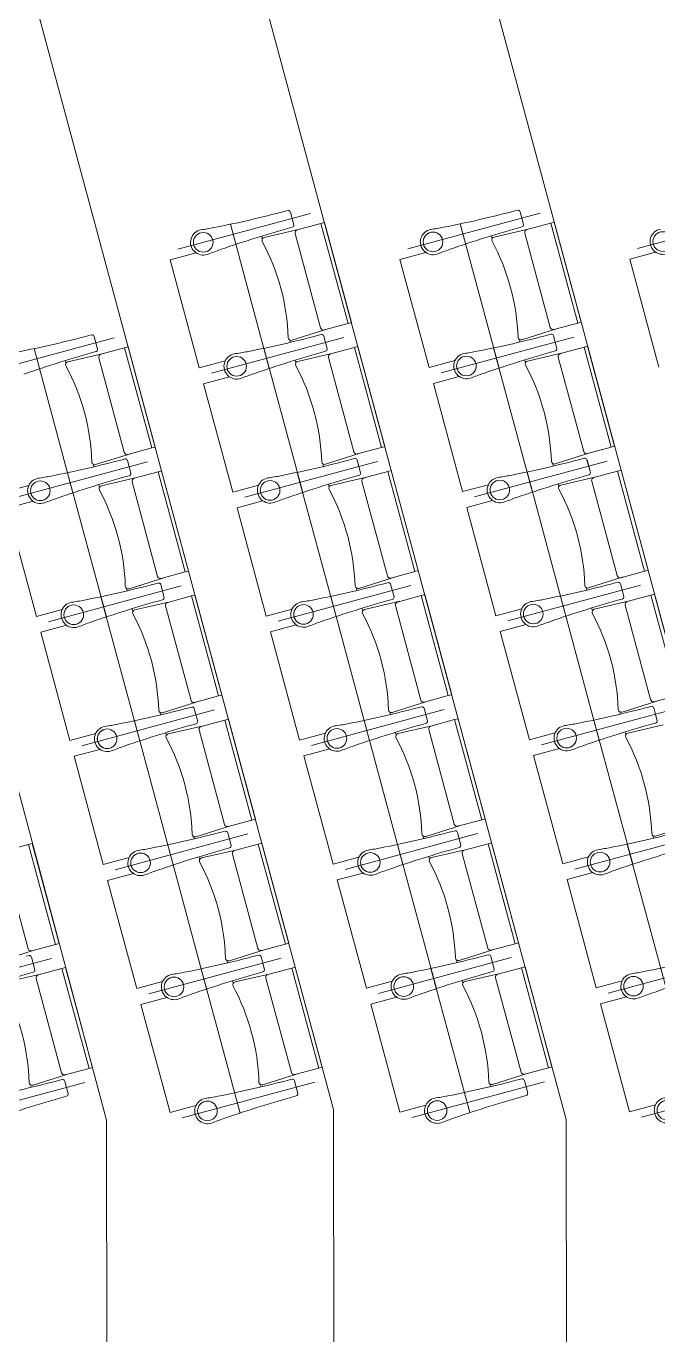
# Model space of a CAD drawing. Header units: millimetres. Extents: x 586 to 1010, y 369 to 668.
# Drawn here: x 686.23 to 688.98, y 479.6 to 485.29 of the extents above; entities that cross this region are included whole.
import ezdxf

# ---------------------------------------------------------------- set-up
doc = ezdxf.new("R2010")
doc.units = ezdxf.units.MM
doc.linetypes.add('CENTER', pattern=[2, 1.25, -0.25, 0.25, -0.25])
doc.linetypes.add('DASHED', pattern=[0.75, 0.5, -0.25])
doc.layers.add('plan line', color=7, linetype='Continuous', lineweight=15)

msp = doc.modelspace()

# ---------------------------------------------------------------- linework, layer by layer
at = {"color": 254, "lineweight": 25}
for points in [[(671.7124, 620.7085), (706.7355, 621.773), (754.2598, 613.8303), (814.6609, 600.1481), (855.7567, 598.0104), (895.0671, 567.0647), (920.0096, 542.0176), (952.0084, 521.2476), (977.2234, 504.6526), (979.6352, 479.2339), (986.3437, 463.8549), (988.7975, 462.3853)], [(654.944, 595.4717), (670.2671, 587.3174), (714.302, 595.1648), (787.0891, 595.1648), (819.3936, 580.9441), (821.0297, 562.8505), (813.4907, 552.7881), (808.7339, 539.6711), (796.4072, 534.7059), (791.0222, 527.249), (791.0222, 507.547), (797.3007, 476.5274), (814.9752, 463.8897), (836.1481, 474.6816), (874.0221, 478.5878), (885.7286, 462.7333), (863.0042, 436.0794), (845.7887, 420.6845), (845.1044, 408.6747)], [(639.2065, 583.4381), (644.7272, 575.638), (657.7961, 553.4401), (668.4043, 543.9291), (682.5178, 548.7307), (692.9838, 555.4778), (711.9339, 556.5828), (734.3456, 532.1334), (750.593, 477.7475), (754.1369, 444.164), (776.4657, 425.4473), (782.6172, 412.2355)]]:
    msp.add_spline(points, degree=3, dxfattribs=at)
at = {"layer": 'plan line'}
for p, q in [((689.5757, 480.5733), (688.0998, 486.0469)), ((687.1671, 485.7954), (688.5844, 480.5391)), ((687.5722, 480.5826), (686.2344, 485.5439)), ((686.5842, 480.5359), (685.3094, 485.2945)), ((687.3738, 484.4926), (687.3614, 484.4895)), ((687.3842, 484.4854), (687.3988, 484.4301)), ((688.3739, 484.4942), (688.3615, 484.4911)), ((688.3843, 484.487), (688.3989, 484.4317)), ((687.2589, 484.381), (687.2611, 484.3729)), ((688.259, 484.3826), (688.2612, 484.3744)), ((686.8609, 484.2782), (686.9735, 484.3086)), ((687.861, 484.2798), (687.9736, 484.3102)), ((688.8611, 484.2814), (688.9737, 484.3118)), ((686.9878, 483.8077), (686.8609, 484.2782)), ((687.9879, 483.8093), (687.861, 484.2798)), ((688.988, 483.8109), (688.8611, 484.2814)), ((686.5192, 483.9515), (686.5067, 483.9484)), ((686.5296, 483.9443), (686.5442, 483.889)), ((687.3815, 483.9262), (687.3834, 483.9191)), ((687.5193, 483.9531), (687.5068, 483.95)), ((687.5193, 483.9531), (687.5068, 483.95)), ((687.5297, 483.9459), (687.5443, 483.8906)), ((687.5297, 483.9459), (687.5443, 483.8906)), ((688.3816, 483.9277), (688.3835, 483.9207)), ((688.5194, 483.9546), (688.5069, 483.9515)), ((688.5194, 483.9546), (688.5069, 483.9515)), ((688.5298, 483.9474), (688.5444, 483.8922)), ((688.5298, 483.9474), (688.5444, 483.8922)), ((688.4045, 483.843), (688.4067, 483.8349)), ((686.4043, 483.8399), (686.4064, 483.8317)), ((687.1003, 483.8381), (686.9878, 483.8077)), ((687.4044, 483.8415), (687.4066, 483.8333)), ((688.1004, 483.8397), (687.9879, 483.8093)), ((687.0064, 483.7387), (687.119, 483.7691)), ((687.1332, 483.2682), (687.0064, 483.7387)), ((688.0065, 483.7403), (688.1191, 483.7706)), ((688.1334, 483.2698), (688.0065, 483.7403)), ((686.6647, 483.412), (686.6522, 483.4089)), ((686.6647, 483.412), (686.6522, 483.4089)), ((686.675, 483.4048), (686.6897, 483.3495)), ((686.675, 483.4048), (686.6897, 483.3495)), ((687.6648, 483.4135), (687.6523, 483.4104)), ((687.6648, 483.4135), (687.6523, 483.4104)), ((687.6751, 483.4063), (687.6898, 483.3511)), ((687.6751, 483.4063), (687.6898, 483.3511)), ((688.5271, 483.3882), (688.529, 483.3811)), ((688.6649, 483.4151), (688.6524, 483.412)), ((688.6649, 483.4151), (688.6524, 483.412)), ((688.6752, 483.4079), (688.6899, 483.3527)), ((688.6753, 483.4079), (688.6899, 483.3527)), ((686.5269, 483.385), (686.5288, 483.378)), ((687.527, 483.3866), (687.5289, 483.3796)), ((686.2457, 483.297), (686.1331, 483.2666)), ((686.5497, 483.3004), (686.5519, 483.2922)), ((687.2458, 483.2986), (687.1332, 483.2682)), ((687.5498, 483.3019), (687.552, 483.2938)), ((688.2459, 483.3001), (688.1334, 483.2698)), ((688.55, 483.3035), (688.5521, 483.2954)), ((686.1517, 483.1976), (686.2643, 483.228)), ((687.1519, 483.1992), (687.2644, 483.2295)), ((688.152, 483.2008), (688.2645, 483.2311)), ((686.2786, 482.7271), (686.1517, 483.1976)), ((687.2787, 482.7287), (687.1519, 483.1992)), ((688.2788, 482.7303), (688.152, 483.2008)), ((688.8104, 482.8756), (688.7979, 482.8725)), ((688.8104, 482.8756), (688.7979, 482.8725)), ((686.6724, 482.8455), (686.6743, 482.8385)), ((686.8101, 482.8724), (686.7977, 482.8693)), ((686.8101, 482.8724), (686.7977, 482.8693)), ((686.8205, 482.8652), (686.8351, 482.81)), ((686.8205, 482.8652), (686.8351, 482.81)), ((687.6725, 482.8471), (687.6744, 482.84)), ((687.8103, 482.874), (687.7978, 482.8709)), ((687.8103, 482.874), (687.7978, 482.8709)), ((687.8206, 482.8668), (687.8353, 482.8116)), ((687.8206, 482.8668), (687.8353, 482.8116)), ((688.6726, 482.8487), (688.6745, 482.8416)), ((688.8207, 482.8684), (688.8354, 482.8131)), ((688.8207, 482.8684), (688.8354, 482.8131)), ((686.6952, 482.7608), (686.6974, 482.7527)), ((687.6953, 482.7624), (687.6975, 482.7543)), ((688.3914, 482.7606), (688.2788, 482.7303)), ((688.6954, 482.764), (688.6976, 482.7558)), ((686.3912, 482.7575), (686.2786, 482.7271)), ((687.3913, 482.759), (687.2787, 482.7287)), ((686.2972, 482.6581), (686.4098, 482.6884)), ((686.4241, 482.1876), (686.2972, 482.6581)), ((687.2973, 482.6596), (687.4099, 482.69)), ((687.4242, 482.1891), (687.2973, 482.6596)), ((688.2974, 482.6612), (688.41, 482.6916)), ((688.4243, 482.1907), (688.2974, 482.6612)), ((686.8179, 482.306), (686.8198, 482.2989)), ((686.9556, 482.3329), (686.9432, 482.3298)), ((686.9556, 482.3329), (686.9432, 482.3298)), ((686.966, 482.3257), (686.9806, 482.2704)), ((686.966, 482.3257), (686.9806, 482.2704)), ((687.818, 482.3076), (687.8199, 482.3005)), ((687.9557, 482.3345), (687.9433, 482.3314)), ((687.9557, 482.3345), (687.9433, 482.3314)), ((687.9661, 482.3273), (687.9807, 482.272)), ((687.9661, 482.3273), (687.9807, 482.272)), ((688.8181, 482.3091), (688.82, 482.3021)), ((688.9558, 482.3361), (688.9434, 482.333)), ((688.9558, 482.3361), (688.9434, 482.333)), ((688.9662, 482.3288), (688.9808, 482.2736)), ((688.9662, 482.3288), (688.9808, 482.2736)), ((686.5367, 482.2179), (686.4241, 482.1876)), ((686.8407, 482.2213), (686.8429, 482.2132)), ((687.5368, 482.2195), (687.4242, 482.1891)), ((687.8408, 482.2229), (687.843, 482.2147)), ((688.5369, 482.2211), (688.4243, 482.1907)), ((688.8409, 482.2244), (688.8431, 482.2163)), ((686.4427, 482.1185), (686.5553, 482.1489)), ((687.4428, 482.1201), (687.5554, 482.1505)), ((688.4429, 482.1217), (688.5555, 482.1521)), ((686.5696, 481.648), (686.4427, 482.1185)), ((687.5697, 481.6496), (687.4428, 482.1201)), ((688.5698, 481.6512), (688.4429, 482.1217)), ((687.1011, 481.7934), (687.0886, 481.7903)), ((687.1011, 481.7934), (687.0886, 481.7903)), ((688.1012, 481.7949), (688.0887, 481.7918)), ((688.1012, 481.7949), (688.0887, 481.7918)), ((686.9633, 481.7665), (686.9652, 481.7594)), ((687.1115, 481.7862), (687.1261, 481.7309)), ((687.1115, 481.7862), (687.1261, 481.7309)), ((687.9634, 481.768), (687.9653, 481.761)), ((688.1116, 481.7877), (688.1262, 481.7325)), ((688.1116, 481.7877), (688.1262, 481.7325)), ((688.9636, 481.7696), (688.9655, 481.7626)), ((686.9862, 481.6818), (686.9884, 481.6736)), ((687.6823, 481.68), (687.5697, 481.6496)), ((687.9863, 481.6833), (687.9885, 481.6752)), ((688.6824, 481.6815), (688.5698, 481.6512)), ((686.6821, 481.6784), (686.5696, 481.648)), ((686.5882, 481.579), (686.7008, 481.6094)), ((686.7151, 481.1085), (686.5882, 481.579)), ((687.5883, 481.5806), (687.7009, 481.6109)), ((687.7152, 481.1101), (687.5883, 481.5806)), ((688.5884, 481.5822), (688.701, 481.6125)), ((688.7153, 481.1117), (688.5884, 481.5822)), ((686.2465, 481.2523), (686.234, 481.2492)), ((686.2465, 481.2523), (686.234, 481.2492)), ((686.2568, 481.2451), (686.2715, 481.1898)), ((686.2568, 481.2451), (686.2715, 481.1898)), ((687.1088, 481.2269), (687.1107, 481.2199)), ((687.2466, 481.2538), (687.2341, 481.2507)), ((687.2466, 481.2538), (687.2341, 481.2507)), ((687.2569, 481.2466), (687.2716, 481.1914)), ((687.2569, 481.2466), (687.2716, 481.1914)), ((688.1089, 481.2285), (688.1108, 481.2215)), ((688.2467, 481.2554), (688.2342, 481.2523)), ((688.2467, 481.2554), (688.2342, 481.2523)), ((688.2571, 481.2482), (688.2717, 481.193)), ((688.2571, 481.2482), (688.2717, 481.193)), ((686.8276, 481.1389), (686.7151, 481.1085)), ((687.1317, 481.1422), (687.1338, 481.1341)), ((687.8277, 481.1404), (687.7152, 481.1101)), ((688.1318, 481.1438), (688.134, 481.1357)), ((688.8278, 481.142), (688.7153, 481.1117)), ((686.7337, 481.0395), (686.8462, 481.0698)), ((687.7338, 481.0411), (687.8463, 481.0714)), ((688.7339, 481.0426), (688.8465, 481.073)), ((686.8605, 480.569), (686.7337, 481.0395)), ((687.8606, 480.5706), (687.7338, 481.0411)), ((688.8607, 480.5721), (688.7339, 481.0426)), ((686.3919, 480.7127), (686.3795, 480.7096)), ((687.3921, 480.7143), (687.3796, 480.7112)), ((688.3922, 480.7159), (688.3797, 480.7128)), ((686.2542, 480.6858), (686.2561, 480.6788)), ((686.4023, 480.7055), (686.4169, 480.6503)), ((687.2543, 480.6874), (687.2562, 480.6803)), ((687.4024, 480.7071), (687.4171, 480.6519)), ((688.2544, 480.689), (688.2563, 480.6819)), ((688.4025, 480.7087), (688.4172, 480.6534)), ((686.9731, 480.5993), (686.8605, 480.569)), ((687.9732, 480.6009), (687.8606, 480.5706)), ((688.9733, 480.6025), (688.8607, 480.5721)), ((687.5896, 469.5266), (687.5722, 480.5826)), ((686.6015, 469.5702), (686.5842, 480.5359)), ((688.5844, 480.5391), (688.6017, 469.5734))]:
    msp.add_line(p, q, dxfattribs=at)
at = {"layer": 'plan line', "linetype": 'CENTER', "ltscale": 3}
for p, q in [((687.4719, 484.48), (686.8946, 484.3244)), ((688.472, 484.4816), (687.8947, 484.3259)), ((689.4721, 484.4832), (688.8948, 484.3275)), ((686.6173, 483.9389), (686.04, 483.7832)), ((687.6174, 483.9405), (687.0401, 483.7848)), ((687.6174, 483.9405), (687.0401, 483.7848)), ((688.6175, 483.9421), (688.0402, 483.7864)), ((688.6175, 483.9421), (688.0402, 483.7864)), ((686.7628, 483.3994), (686.1855, 483.2437)), ((686.7628, 483.3994), (686.1855, 483.2437)), ((687.7629, 483.401), (687.1856, 483.2453)), ((687.7629, 483.401), (687.1856, 483.2453)), ((688.763, 483.4025), (688.1857, 483.2469)), ((688.763, 483.4025), (688.1857, 483.2469)), ((686.9083, 482.8599), (686.3309, 482.7042)), ((686.9083, 482.8599), (686.3309, 482.7042)), ((687.9084, 482.8614), (687.3311, 482.7058)), ((687.9084, 482.8614), (687.3311, 482.7058)), ((688.9085, 482.863), (688.3312, 482.7073)), ((688.9085, 482.863), (688.3312, 482.7073)), ((687.0537, 482.3203), (686.4764, 482.1647)), ((687.0537, 482.3203), (686.4764, 482.1647)), ((688.0539, 482.3219), (687.4765, 482.1662)), ((688.0539, 482.3219), (687.4765, 482.1662)), ((689.054, 482.3235), (688.4766, 482.1678)), ((689.054, 482.3235), (688.4766, 482.1678)), ((687.1992, 481.7808), (686.6219, 481.6251)), ((687.1992, 481.7808), (686.6219, 481.6251)), ((688.1993, 481.7824), (687.622, 481.6267)), ((688.1993, 481.7824), (687.622, 481.6267)), ((689.1994, 481.7839), (688.6221, 481.6283)), ((689.1994, 481.7839), (688.6221, 481.6283)), ((686.3446, 481.2397), (685.7673, 481.084)), ((686.3446, 481.2397), (685.7673, 481.084)), ((687.3447, 481.2413), (686.7674, 481.0856)), ((687.3447, 481.2413), (686.7674, 481.0856)), ((688.3448, 481.2428), (687.7675, 481.0872)), ((688.3448, 481.2428), (687.7675, 481.0872)), ((689.3449, 481.2444), (688.7676, 481.0888)), ((689.3449, 481.2444), (688.7676, 481.0888)), ((686.4901, 480.7002), (685.9127, 480.5445)), ((687.4902, 480.7017), (686.9129, 480.5461)), ((688.4903, 480.7033), (687.913, 480.5476)), ((689.4904, 480.7049), (688.9131, 480.5492))]:
    msp.add_line(p, q, dxfattribs=at)
at = {"layer": 'plan line', "linetype": 'DASHED', "ltscale": 3}
for p, q in [((687.2923, 483.8058), (687.1232, 484.4329)), ((688.2924, 483.8073), (688.1233, 484.4345)), ((686.4377, 483.2647), (686.2686, 483.8918)), ((687.4378, 483.2662), (687.2687, 483.8934)), ((688.4379, 483.2678), (688.2688, 483.8949)), ((686.5832, 482.7251), (686.4141, 483.3523)), ((687.5833, 482.7267), (687.4142, 483.3538)), ((688.5834, 482.7283), (688.4143, 483.3554)), ((686.7286, 482.1856), (686.5595, 482.8127)), ((687.7287, 482.1872), (687.5596, 482.8143)), ((688.7289, 482.1887), (688.5597, 482.8159)), ((686.8741, 481.6461), (686.705, 482.2732)), ((687.8742, 481.6476), (687.7051, 482.2748)), ((688.8743, 481.6492), (688.7052, 482.2764)), ((689.0198, 481.1097), (688.8507, 481.7368)), ((687.0196, 481.1065), (686.8505, 481.7337)), ((688.0197, 481.1081), (687.8506, 481.7353)), ((687.1651, 480.567), (686.996, 481.1941)), ((688.1652, 480.5686), (687.9961, 481.1957))]:
    msp.add_line(p, q, dxfattribs=at)
at = {"layer": 'plan line'}
for points in [[(687.4248, 484.4114), (687.2705, 484.3758, 0.474715), (687.2618, 484.3582, -0.115865), (687.3748, 483.9391, 0.474715), (687.3911, 483.9283), (687.5421, 483.9761)], [(687.517, 484.4362), (687.4137, 484.4084, 0.414214), (687.4048, 484.3928), (687.5155, 483.9821, 0.414214), (687.5311, 483.9731), (687.6351, 484.0012), (687.517, 484.4362)], [(688.4249, 484.413), (688.2706, 484.3774, 0.474715), (688.2619, 484.3598, -0.115865), (688.3749, 483.9407, 0.474715), (688.3912, 483.9299), (688.5422, 483.9777)], [(688.5171, 484.4378), (688.4138, 484.41, 0.414214), (688.4049, 484.3944), (688.5156, 483.9837, 0.414214), (688.5312, 483.9747), (688.6352, 484.0027), (688.5171, 484.4378)], [(686.5701, 483.8703), (686.4158, 483.8347, 0.474715), (686.4071, 483.8171, -0.115865), (686.5201, 483.398, 0.474715), (686.5365, 483.3872), (686.6875, 483.435)], [(686.6624, 483.8951), (686.5591, 483.8673, 0.414214), (686.5501, 483.8517), (686.6609, 483.441, 0.414214), (686.6764, 483.432), (686.7805, 483.4601), (686.6624, 483.8951)], [(687.5702, 483.8719), (687.4159, 483.8363, 0.474715), (687.4073, 483.8187, -0.115865), (687.5203, 483.3996, 0.474715), (687.5366, 483.3888), (687.6876, 483.4366)], [(687.6625, 483.8967), (687.5592, 483.8689, 0.414214), (687.5502, 483.8533), (687.661, 483.4426, 0.414214), (687.6766, 483.4336), (687.7806, 483.4616), (687.6625, 483.8967)], [(688.5703, 483.8734), (688.416, 483.8379, 0.474715), (688.4074, 483.8203, -0.115865), (688.5204, 483.4012, 0.474715), (688.5367, 483.3903), (688.6877, 483.4382)], [(688.6626, 483.8983), (688.5593, 483.8705, 0.414214), (688.5503, 483.8549), (688.6611, 483.4441, 0.414214), (688.6767, 483.4352), (688.7807, 483.4632), (688.6626, 483.8983)], [(686.7156, 483.3307), (686.5613, 483.2952, 0.474715), (686.5526, 483.2776, -0.115865), (686.6656, 482.8585, 0.474715), (686.682, 482.8477), (686.833, 482.8955)], [(686.8079, 483.3556), (686.7046, 483.3278, 0.414214), (686.6956, 483.3122), (686.8064, 482.9014, 0.414214), (686.8219, 482.8925), (686.926, 482.9205), (686.8079, 483.3556)], [(687.7157, 483.3323), (687.5614, 483.2968, 0.474715), (687.5527, 483.2792, -0.115865), (687.6657, 482.8601, 0.474715), (687.6821, 482.8492), (687.8331, 482.897)], [(687.808, 483.3572), (687.7047, 483.3293, 0.414214), (687.6957, 483.3138), (687.8065, 482.903, 0.414214), (687.822, 482.8941), (687.9261, 482.9221), (687.808, 483.3572)], [(688.7158, 483.3339), (688.5615, 483.2983, 0.474715), (688.5528, 483.2807, -0.115865), (688.6658, 482.8617, 0.474715), (688.6822, 482.8508), (688.8332, 482.8986)], [(688.8081, 483.3588), (688.7048, 483.3309, 0.414214), (688.6958, 483.3154), (688.8066, 482.9046, 0.414214), (688.8221, 482.8956), (688.9262, 482.9237), (688.8081, 483.3588)], [(687.9535, 482.8176), (687.8501, 482.7898, 0.414214), (687.8412, 482.7742), (687.9519, 482.3635, 0.414214), (687.9675, 482.3545), (688.0716, 482.3826), (687.9535, 482.8176)], [(688.9536, 482.8192), (688.8503, 482.7914, 0.414214), (688.8413, 482.7758), (688.9521, 482.3651, 0.414214), (688.9676, 482.3561), (689.0717, 482.3841), (688.9536, 482.8192)], [(686.8611, 482.7912), (686.7068, 482.7557, 0.474715), (686.6981, 482.7381, -0.115865), (686.8111, 482.319, 0.474715), (686.8275, 482.3081), (686.9785, 482.3559)], [(686.9534, 482.8161), (686.85, 482.7882, 0.414214), (686.8411, 482.7727), (686.9518, 482.3619, 0.414214), (686.9674, 482.353), (687.0715, 482.381), (686.9534, 482.8161)], [(687.8612, 482.7928), (687.7069, 482.7572, 0.474715), (687.6982, 482.7396, -0.115865), (687.8112, 482.3206, 0.474715), (687.8276, 482.3097), (687.9786, 482.3575)], [(688.8613, 482.7944), (688.707, 482.7588, 0.474715), (688.6983, 482.7412, -0.115865), (688.8113, 482.3221, 0.474715), (688.8277, 482.3113), (688.9787, 482.3591)], [(687.0066, 482.2517), (686.8523, 482.2161, 0.474715), (686.8436, 482.1985, -0.115865), (686.9566, 481.7794, 0.474715), (686.9729, 481.7686), (687.1239, 481.8164)], [(687.0988, 482.2765), (686.9955, 482.2487, 0.414214), (686.9866, 482.2331), (687.0973, 481.8224, 0.414214), (687.1129, 481.8134), (687.2169, 481.8415), (687.0988, 482.2765)], [(688.0067, 482.2533), (687.8524, 482.2177, 0.474715), (687.8437, 482.2001, -0.115865), (687.9567, 481.781, 0.474715), (687.973, 481.7702), (688.124, 481.818)], [(688.099, 482.2781), (687.9956, 482.2503, 0.414214), (687.9867, 482.2347), (688.0974, 481.824, 0.414214), (688.113, 481.815), (688.2171, 481.843), (688.099, 482.2781)], [(689.0068, 482.2548), (688.8525, 482.2193, 0.474715), (688.8438, 482.2017, -0.115865), (688.9568, 481.7826, 0.474715), (688.9732, 481.7717), (689.1241, 481.8196)], [(687.2443, 481.737), (687.141, 481.7092, 0.414214), (687.132, 481.6936), (687.2428, 481.2829, 0.414214), (687.2584, 481.2739), (687.3624, 481.3019), (687.2443, 481.737)], [(688.2444, 481.7386), (688.1411, 481.7108, 0.414214), (688.1321, 481.6952), (688.2429, 481.2844, 0.414214), (688.2585, 481.2755), (688.3625, 481.3035), (688.2444, 481.7386)], [(686.1519, 481.7106), (685.9976, 481.675, 0.474715), (685.9889, 481.6574, -0.115865), (686.1019, 481.2383, 0.474715), (686.1183, 481.2275), (686.2693, 481.2753)], [(686.2442, 481.7354), (686.1409, 481.7076, 0.414214), (686.1319, 481.692), (686.2427, 481.2813, 0.414214), (686.2582, 481.2723), (686.3623, 481.3004), (686.2442, 481.7354)], [(687.152, 481.7122), (686.9977, 481.6766, 0.474715), (686.9891, 481.659, -0.115865), (687.1021, 481.2399, 0.474715), (687.1184, 481.2291), (687.2694, 481.2769)], [(688.1522, 481.7137), (687.9978, 481.6782, 0.474715), (687.9892, 481.6606, -0.115865), (688.1022, 481.2415, 0.474715), (688.1185, 481.2306), (688.2695, 481.2785)], [(686.2974, 481.171), (686.1431, 481.1355, 0.474715), (686.1344, 481.1179, -0.115865), (686.2474, 480.6988, 0.474715), (686.2638, 480.688), (686.4148, 480.7358)], [(686.3897, 481.1959), (686.2863, 481.1681, 0.414214), (686.2774, 481.1525), (686.3881, 480.7417, 0.414214), (686.4037, 480.7328), (686.5078, 480.7608), (686.3897, 481.1959)], [(687.2975, 481.1726), (687.1432, 481.1371, 0.474715), (687.1345, 481.1195, -0.115865), (687.2475, 480.7004, 0.474715), (687.2639, 480.6895), (687.4149, 480.7373)], [(687.3898, 481.1975), (687.2865, 481.1696, 0.414214), (687.2775, 481.1541), (687.3883, 480.7433, 0.414214), (687.4038, 480.7344), (687.5079, 480.7624), (687.3898, 481.1975)], [(688.2976, 481.1742), (688.1433, 481.1386, 0.474715), (688.1347, 481.121, -0.115865), (688.2477, 480.702, 0.474715), (688.264, 480.6911), (688.415, 480.7389)], [(688.3899, 481.1991), (688.2866, 481.1712, 0.414214), (688.2776, 481.1557), (688.3884, 480.7449, 0.414214), (688.404, 480.7359), (688.508, 480.764), (688.3899, 481.1991)]]:
    msp.add_lwpolyline(points, format="xyb", dxfattribs=at)
for points in [[(687.5325, 484.4404), (687.6499, 484.0051), (687.6351, 484.0012), (687.517, 484.4362), (687.5325, 484.4404)], [(688.5326, 484.442), (688.65, 484.0067), (688.6352, 484.0027), (688.5171, 484.4378), (688.5326, 484.442)], [(686.6779, 483.8993), (686.7952, 483.464), (686.7805, 483.4601), (686.6624, 483.8951), (686.6779, 483.8993)], [(687.678, 483.9009), (687.7953, 483.4656), (687.7806, 483.4616), (687.6625, 483.8967), (687.678, 483.9009)], [(688.6781, 483.9025), (688.7954, 483.4672), (688.7807, 483.4632), (688.6626, 483.8983), (688.6781, 483.9025)], [(686.8233, 483.3598), (686.9407, 482.9245), (686.926, 482.9205), (686.8079, 483.3556), (686.8233, 483.3598)], [(687.8234, 483.3613), (687.9408, 482.9261), (687.9261, 482.9221), (687.808, 483.3572), (687.8234, 483.3613)], [(688.8236, 483.3629), (688.9409, 482.9276), (688.9262, 482.9237), (688.8081, 483.3588), (688.8236, 483.3629)], [(686.9688, 482.8202), (687.0862, 482.385), (687.0715, 482.381), (686.9534, 482.8161), (686.9688, 482.8202)], [(687.9689, 482.8218), (688.0863, 482.3865), (688.0716, 482.3826), (687.9535, 482.8176), (687.9689, 482.8218)], [(688.969, 482.8234), (689.0864, 482.3881), (689.0717, 482.3841), (688.9536, 482.8192), (688.969, 482.8234)], [(687.1143, 482.2807), (687.2317, 481.8454), (687.2169, 481.8415), (687.0988, 482.2765), (687.1143, 482.2807)], [(688.1144, 482.2823), (688.2318, 481.847), (688.2171, 481.843), (688.099, 482.2781), (688.1144, 482.2823)], [(686.2597, 481.7396), (686.377, 481.3043), (686.3623, 481.3004), (686.2442, 481.7354), (686.2597, 481.7396)], [(687.2598, 481.7412), (687.3771, 481.3059), (687.3624, 481.3019), (687.2443, 481.737), (687.2598, 481.7412)], [(688.2599, 481.7428), (688.3773, 481.3075), (688.3625, 481.3035), (688.2444, 481.7386), (688.2599, 481.7428)], [(686.4051, 481.2001), (686.5225, 480.7648), (686.5078, 480.7608), (686.3897, 481.1959), (686.4051, 481.2001)], [(687.4053, 481.2016), (687.5226, 480.7664), (687.5079, 480.7624), (687.3898, 481.1975), (687.4053, 481.2016)], [(688.4054, 481.2032), (688.5227, 480.7679), (688.508, 480.764), (688.3899, 481.1991), (688.4054, 481.2032)]]:
    msp.add_lwpolyline(points, dxfattribs=at)
for centre in [(687.0047, 484.3544), (688.0049, 484.356), (689.005, 484.3576), (687.1502, 483.8149), (687.1502, 483.8149), (688.1503, 483.8165), (688.1503, 483.8165), (686.2956, 483.2738), (686.2956, 483.2738), (687.2957, 483.2753), (687.2957, 483.2753), (688.2958, 483.2769), (688.2958, 483.2769), (686.4411, 482.7342), (686.4411, 482.7342), (687.4412, 482.7358), (687.4412, 482.7358), (688.4413, 482.7374), (688.4413, 482.7374), (686.5866, 482.1947), (686.5865, 482.1947), (687.5867, 482.1963), (687.5867, 482.1963), (688.5868, 482.1979), (688.5868, 482.1979), (686.732, 481.6552), (686.732, 481.6552), (687.7321, 481.6568), (687.7321, 481.6568), (688.7323, 481.6583), (688.7322, 481.6583), (686.8775, 481.1156), (686.8775, 481.1156), (687.8776, 481.1172), (687.8776, 481.1172), (688.8777, 481.1188), (688.8777, 481.1188), (687.023, 480.5761), (688.0231, 480.5777), (689.0232, 480.5793)]:
    msp.add_circle(centre, 0.0427, dxfattribs=at)
for centre, radius, start, end in [((686.0874, 489.321), 4.9966, 281.1162, 284.7717), ((687.3749, 484.4833), 0.00935, 23.5288, 96.652), ((687.0875, 489.3225), 4.9966, 281.1162, 284.7717), ((688.375, 484.4849), 0.00935, 23.5288, 96.652), ((686.8555, 485.3935), 0.9947, 278.0552, 281.318), ((688.8202, 479.2862), 5.3287, 105.5499, 109.0735), ((687.3892, 484.4292), 0.00967, 284.4661, 5.9165), ((687.8556, 485.3951), 0.9947, 278.0552, 281.318), ((689.8203, 479.2877), 5.3287, 105.5499, 109.0735), ((688.3893, 484.4307), 0.00967, 284.4661, 5.9165), ((689.0052, 484.3573), 0.0554, 100.5424, 288.5847), ((687.005, 484.3541), 0.0554, 100.5424, 288.5847), ((688.0051, 484.3557), 0.0554, 100.5424, 288.5847), ((688.4163, 480.5999), 3.9554, 109.7628, 110.6309), ((689.4164, 480.6015), 3.9554, 109.7628, 110.6309), ((685.2327, 488.7799), 4.9966, 281.1162, 284.7717), ((686.5203, 483.9422), 0.00935, 23.5288, 96.652), ((686.2329, 488.7814), 4.9966, 281.1162, 284.7717), ((686.2328, 488.7814), 4.9966, 281.1162, 284.7717), ((687.5204, 483.9438), 0.00935, 23.5288, 96.652), ((687.5204, 483.9438), 0.00935, 23.5288, 96.652), ((687.233, 488.783), 4.9966, 281.1162, 284.7717), ((687.233, 488.783), 4.9966, 281.1162, 284.7717), ((688.5205, 483.9454), 0.00935, 23.5288, 96.652), ((688.5205, 483.9454), 0.00935, 23.5288, 96.652), ((687.9656, 478.7451), 5.3287, 105.5499, 109.0735), ((686.5346, 483.888), 0.00967, 284.4661, 5.9165), ((687.1505, 483.8146), 0.0554, 100.5424, 288.5847), ((687.1505, 483.8146), 0.0554, 100.5424, 288.5847), ((687.001, 484.854), 0.9947, 278.0552, 281.318), ((687.001, 484.854), 0.9947, 278.0552, 281.318), ((688.9657, 478.7466), 5.3287, 105.5499, 109.0735), ((688.9657, 478.7466), 5.3287, 105.5499, 109.0735), ((687.5347, 483.8896), 0.00967, 284.4661, 5.9165), ((687.5347, 483.8896), 0.00967, 284.4661, 5.9165), ((688.1506, 483.8162), 0.0554, 100.5424, 288.5847), ((688.1506, 483.8162), 0.0554, 100.5424, 288.5847), ((688.0011, 484.8555), 0.9947, 278.0552, 281.318), ((688.0011, 484.8555), 0.9947, 278.0552, 281.318), ((689.9658, 478.7482), 5.3287, 105.5499, 109.0735), ((689.9658, 478.7482), 5.3287, 105.5499, 109.0735), ((688.5348, 483.8912), 0.00967, 284.4661, 5.9165), ((688.5348, 483.8912), 0.00967, 284.4661, 5.9165), ((688.5618, 480.0604), 3.9554, 109.7628, 110.6309), ((688.5618, 480.0604), 3.9554, 109.7628, 110.6309), ((689.5619, 480.062), 3.9554, 109.7628, 110.6309), ((689.5619, 480.062), 3.9554, 109.7628, 110.6309), ((685.3782, 488.2403), 4.9966, 281.1162, 284.7717), ((685.3782, 488.2403), 4.9966, 281.1162, 284.7717), ((686.6658, 483.4027), 0.00935, 23.5288, 96.652), ((686.6658, 483.4027), 0.00935, 23.5288, 96.652), ((686.3783, 488.2419), 4.9966, 281.1162, 284.7717), ((686.3783, 488.2419), 4.9966, 281.1162, 284.7717), ((687.6659, 483.4043), 0.00935, 23.5288, 96.652), ((687.6659, 483.4043), 0.00935, 23.5288, 96.652), ((687.3784, 488.2435), 4.9966, 281.1162, 284.7717), ((687.3784, 488.2435), 4.9966, 281.1162, 284.7717), ((688.666, 483.4058), 0.00935, 23.5288, 96.652), ((688.666, 483.4058), 0.00935, 23.5288, 96.652), ((686.1463, 484.3129), 0.9947, 278.0552, 281.318), ((686.1463, 484.3129), 0.9947, 278.0552, 281.318), ((688.1111, 478.2055), 5.3287, 105.5499, 109.0735), ((688.1111, 478.2055), 5.3287, 105.5499, 109.0735), ((686.68, 483.3485), 0.00967, 284.4661, 5.9165), ((686.68, 483.3485), 0.00967, 284.4661, 5.9165), ((687.1464, 484.3144), 0.9947, 278.0552, 281.318), ((687.1464, 484.3144), 0.9947, 278.0552, 281.318), ((689.1112, 478.2071), 5.3287, 105.5499, 109.0735), ((689.1112, 478.2071), 5.3287, 105.5499, 109.0735), ((687.6802, 483.3501), 0.00967, 284.4661, 5.9165), ((687.6802, 483.3501), 0.00967, 284.4661, 5.9165), ((688.2961, 483.2766), 0.0554, 100.5424, 288.5847), ((688.2961, 483.2766), 0.0554, 100.5424, 288.5847), ((688.1466, 484.316), 0.9947, 278.0552, 281.318), ((688.1466, 484.316), 0.9947, 278.0552, 281.318), ((690.1113, 478.2087), 5.3287, 105.5499, 109.0735), ((690.1113, 478.2087), 5.3287, 105.5499, 109.0735), ((688.6803, 483.3517), 0.00967, 284.4661, 5.9165), ((688.6803, 483.3517), 0.00967, 284.4661, 5.9165), ((686.2959, 483.2735), 0.0554, 100.5424, 288.5847), ((686.2959, 483.2735), 0.0554, 100.5424, 288.5847), ((687.296, 483.2751), 0.0554, 100.5424, 288.5847), ((687.296, 483.2751), 0.0554, 100.5424, 288.5847), ((687.7072, 479.5193), 3.9554, 109.7628, 110.6309), ((687.7072, 479.5193), 3.9554, 109.7628, 110.6309), ((688.7073, 479.5209), 3.9554, 109.7628, 110.6309), ((688.7073, 479.5209), 3.9554, 109.7628, 110.6309), ((689.7074, 479.5224), 3.9554, 109.7628, 110.6309), ((689.7074, 479.5224), 3.9554, 109.7628, 110.6309), ((688.8115, 482.8663), 0.00935, 23.5288, 96.652), ((688.8114, 482.8663), 0.00935, 23.5288, 96.652), ((685.5237, 487.7008), 4.9966, 281.1162, 284.7717), ((685.5237, 487.7008), 4.9966, 281.1162, 284.7717), ((686.8112, 482.8631), 0.00935, 23.5288, 96.652), ((686.8112, 482.8631), 0.00935, 23.5288, 96.652), ((686.5238, 487.7024), 4.9966, 281.1162, 284.7717), ((686.5238, 487.7024), 4.9966, 281.1162, 284.7717), ((687.8113, 482.8647), 0.00935, 23.5288, 96.652), ((687.8113, 482.8647), 0.00935, 23.5288, 96.652), ((687.5239, 487.704), 4.9966, 281.1162, 284.7717), ((687.5239, 487.704), 4.9966, 281.1162, 284.7717), ((686.4413, 482.734), 0.0554, 100.5424, 288.5847), ((686.4413, 482.734), 0.0554, 100.5424, 288.5847), ((686.2918, 483.7733), 0.9947, 278.0552, 281.318), ((686.2918, 483.7733), 0.9947, 278.0552, 281.318), ((688.2565, 477.666), 5.3287, 105.5499, 109.0735), ((688.2565, 477.666), 5.3287, 105.5499, 109.0735), ((686.8255, 482.809), 0.00967, 284.4661, 5.9165), ((686.8255, 482.809), 0.00967, 284.4661, 5.9165), ((687.4414, 482.7355), 0.0554, 100.5424, 288.5847), ((687.4414, 482.7355), 0.0554, 100.5424, 288.5847), ((687.2919, 483.7749), 0.9947, 278.0552, 281.318), ((687.2919, 483.7749), 0.9947, 278.0552, 281.318), ((689.2567, 477.6676), 5.3287, 105.5499, 109.0735), ((689.2567, 477.6676), 5.3287, 105.5499, 109.0735), ((687.8256, 482.8106), 0.00967, 284.4661, 5.9165), ((687.8256, 482.8106), 0.00967, 284.4661, 5.9165), ((688.4416, 482.7371), 0.0554, 100.5424, 288.5847), ((688.4416, 482.7371), 0.0554, 100.5424, 288.5847), ((688.292, 483.7765), 0.9947, 278.0552, 281.318), ((688.292, 483.7765), 0.9947, 278.0552, 281.318), ((690.2568, 477.6691), 5.3287, 105.5499, 109.0735), ((690.2568, 477.6691), 5.3287, 105.5499, 109.0735), ((688.8257, 482.8121), 0.00967, 284.4661, 5.9165), ((688.8257, 482.8121), 0.00967, 284.4661, 5.9165), ((688.8528, 478.9813), 3.9554, 109.7628, 110.6309), ((688.8528, 478.9813), 3.9554, 109.7628, 110.6309), ((689.8529, 478.9829), 3.9554, 109.7628, 110.6309), ((689.8529, 478.9829), 3.9554, 109.7628, 110.6309), ((687.8526, 478.9798), 3.9554, 109.7628, 110.6309), ((687.8526, 478.9798), 3.9554, 109.7628, 110.6309), ((685.6692, 487.1613), 4.9966, 281.1162, 284.7717), ((685.6692, 487.1613), 4.9966, 281.1162, 284.7717), ((686.9567, 482.3236), 0.00935, 23.5288, 96.652), ((686.9567, 482.3236), 0.00935, 23.5288, 96.652), ((686.6693, 487.1628), 4.9966, 281.1162, 284.7717), ((686.6693, 487.1628), 4.9966, 281.1162, 284.7717), ((687.9568, 482.3252), 0.00935, 23.5288, 96.652), ((687.9568, 482.3252), 0.00935, 23.5288, 96.652), ((687.6694, 487.1644), 4.9966, 281.1162, 284.7717), ((687.6694, 487.1644), 4.9966, 281.1162, 284.7717), ((688.9569, 482.3268), 0.00935, 23.5288, 96.652), ((688.9569, 482.3268), 0.00935, 23.5288, 96.652), ((686.5868, 482.1944), 0.0554, 100.5424, 288.5847), ((686.5868, 482.1944), 0.0554, 100.5424, 288.5847), ((686.4373, 483.2338), 0.9947, 278.0552, 281.318), ((686.4373, 483.2338), 0.9947, 278.0552, 281.318), ((688.402, 477.1265), 5.3287, 105.5499, 109.0735), ((688.402, 477.1265), 5.3287, 105.5499, 109.0735), ((686.971, 482.2695), 0.00967, 284.4661, 5.9165), ((686.971, 482.2695), 0.00967, 284.4661, 5.9165), ((687.5869, 482.196), 0.0554, 100.5424, 288.5847), ((687.5869, 482.196), 0.0554, 100.5424, 288.5847), ((687.4374, 483.2354), 0.9947, 278.0552, 281.318), ((687.4374, 483.2354), 0.9947, 278.0552, 281.318), ((689.4021, 477.128), 5.3287, 105.5499, 109.0735), ((689.4021, 477.128), 5.3287, 105.5499, 109.0735), ((687.9711, 482.271), 0.00967, 284.4661, 5.9165), ((687.9711, 482.271), 0.00967, 284.4661, 5.9165), ((688.587, 482.1976), 0.0554, 100.5424, 288.5847), ((688.587, 482.1976), 0.0554, 100.5424, 288.5847), ((688.4375, 483.237), 0.9947, 278.0552, 281.318), ((688.4375, 483.237), 0.9947, 278.0552, 281.318), ((690.4022, 477.1296), 5.3287, 105.5499, 109.0735), ((690.4022, 477.1296), 5.3287, 105.5499, 109.0735), ((688.9712, 482.2726), 0.00967, 284.4661, 5.9165), ((688.9712, 482.2726), 0.00967, 284.4661, 5.9165), ((687.9981, 478.4402), 3.9554, 109.7628, 110.6309), ((687.9981, 478.4402), 3.9554, 109.7628, 110.6309), ((688.9982, 478.4418), 3.9554, 109.7628, 110.6309), ((688.9982, 478.4418), 3.9554, 109.7628, 110.6309), ((689.9983, 478.4434), 3.9554, 109.7628, 110.6309), ((689.9983, 478.4434), 3.9554, 109.7628, 110.6309), ((687.1022, 481.7841), 0.00935, 23.5288, 96.652), ((687.1022, 481.7841), 0.00935, 23.5288, 96.652), ((688.1023, 481.7857), 0.00935, 23.5288, 96.652), ((688.1023, 481.7857), 0.00935, 23.5288, 96.652), ((687.8149, 486.6249), 4.9966, 281.1162, 284.7717), ((687.8149, 486.6249), 4.9966, 281.1162, 284.7717), ((685.8147, 486.6217), 4.9966, 281.1162, 284.7717), ((685.8147, 486.6217), 4.9966, 281.1162, 284.7717), ((686.8148, 486.6233), 4.9966, 281.1162, 284.7717), ((686.8148, 486.6233), 4.9966, 281.1162, 284.7717), ((686.7323, 481.6549), 0.0554, 100.5424, 288.5847), ((686.7323, 481.6549), 0.0554, 100.5424, 288.5847), ((686.5828, 482.6943), 0.9947, 278.0552, 281.318), ((686.5828, 482.6943), 0.9947, 278.0552, 281.318), ((688.5475, 476.5869), 5.3287, 105.5499, 109.0735), ((688.5475, 476.5869), 5.3287, 105.5499, 109.0735), ((687.1165, 481.7299), 0.00967, 284.4661, 5.9165), ((687.1165, 481.7299), 0.00967, 284.4661, 5.9165), ((687.7324, 481.6565), 0.0554, 100.5424, 288.5847), ((687.7324, 481.6565), 0.0554, 100.5424, 288.5847), ((687.5829, 482.6958), 0.9947, 278.0552, 281.318), ((687.5829, 482.6958), 0.9947, 278.0552, 281.318), ((689.5476, 476.5885), 5.3287, 105.5499, 109.0735), ((689.5476, 476.5885), 5.3287, 105.5499, 109.0735), ((688.1166, 481.7315), 0.00967, 284.4661, 5.9165), ((688.1166, 481.7315), 0.00967, 284.4661, 5.9165), ((688.7325, 481.658), 0.0554, 100.5424, 288.5847), ((688.7325, 481.658), 0.0554, 100.5424, 288.5847), ((688.583, 482.6974), 0.9947, 278.0552, 281.318), ((688.583, 482.6974), 0.9947, 278.0552, 281.318), ((690.5477, 476.5901), 5.3287, 105.5499, 109.0735), ((690.5477, 476.5901), 5.3287, 105.5499, 109.0735), ((688.1436, 477.9007), 3.9554, 109.7628, 110.6309), ((688.1436, 477.9007), 3.9554, 109.7628, 110.6309), ((689.1437, 477.9023), 3.9554, 109.7628, 110.6309), ((689.1437, 477.9023), 3.9554, 109.7628, 110.6309), ((690.1438, 477.9039), 3.9554, 109.7628, 110.6309), ((690.1438, 477.9039), 3.9554, 109.7628, 110.6309), ((686.2476, 481.243), 0.00935, 23.5288, 96.652), ((686.2475, 481.243), 0.00935, 23.5288, 96.652), ((685.9601, 486.0822), 4.9966, 281.1162, 284.7717), ((685.9601, 486.0822), 4.9966, 281.1162, 284.7717), ((687.2477, 481.2446), 0.00935, 23.5288, 96.652), ((687.2477, 481.2446), 0.00935, 23.5288, 96.652), ((686.9602, 486.0838), 4.9966, 281.1162, 284.7717), ((686.9602, 486.0838), 4.9966, 281.1162, 284.7717), ((688.2478, 481.2461), 0.00935, 23.5288, 96.652), ((688.2478, 481.2461), 0.00935, 23.5288, 96.652), ((687.9604, 486.0854), 4.9966, 281.1162, 284.7717), ((687.9604, 486.0854), 4.9966, 281.1162, 284.7717), ((687.6929, 476.0458), 5.3287, 105.5499, 109.0735), ((687.6929, 476.0458), 5.3287, 105.5499, 109.0735), ((686.2618, 481.1888), 0.00967, 284.4661, 5.9165), ((686.2618, 481.1888), 0.00967, 284.4661, 5.9165), ((686.8778, 481.1154), 0.0554, 100.5424, 288.5847), ((686.8778, 481.1154), 0.0554, 100.5424, 288.5847), ((686.7283, 482.1547), 0.9947, 278.0552, 281.318), ((686.7282, 482.1547), 0.9947, 278.0552, 281.318), ((688.693, 476.0474), 5.3287, 105.5499, 109.0735), ((688.693, 476.0474), 5.3287, 105.5499, 109.0735), ((687.262, 481.1904), 0.00967, 284.4661, 5.9165), ((687.262, 481.1904), 0.00967, 284.4661, 5.9165), ((687.8779, 481.1169), 0.0554, 100.5424, 288.5847), ((687.8779, 481.1169), 0.0554, 100.5424, 288.5847), ((687.7284, 482.1563), 0.9947, 278.0552, 281.318), ((687.7284, 482.1563), 0.9947, 278.0552, 281.318), ((689.6931, 476.049), 5.3287, 105.5499, 109.0735), ((689.6931, 476.049), 5.3287, 105.5499, 109.0735), ((688.2621, 481.192), 0.00967, 284.4661, 5.9165), ((688.2621, 481.192), 0.00967, 284.4661, 5.9165), ((688.878, 481.1185), 0.0554, 100.5424, 288.5847), ((688.878, 481.1185), 0.0554, 100.5424, 288.5847), ((688.7285, 482.1579), 0.9947, 278.0552, 281.318), ((688.7285, 482.1579), 0.9947, 278.0552, 281.318), ((690.6932, 476.0506), 5.3287, 105.5499, 109.0735), ((690.6932, 476.0506), 5.3287, 105.5499, 109.0735), ((688.2891, 477.3612), 3.9554, 109.7628, 110.6309), ((688.2891, 477.3612), 3.9554, 109.7628, 110.6309), ((689.2892, 477.3627), 3.9554, 109.7628, 110.6309), ((689.2892, 477.3627), 3.9554, 109.7628, 110.6309), ((690.2893, 477.3643), 3.9554, 109.7628, 110.6309), ((690.2893, 477.3643), 3.9554, 109.7628, 110.6309), ((686.393, 480.7034), 0.00935, 23.5288, 96.652), ((687.3931, 480.705), 0.00935, 23.5288, 96.652), ((687.1057, 485.5443), 4.9966, 281.1162, 284.7717), ((688.3933, 480.7066), 0.00935, 23.5288, 96.652), ((685.1055, 485.5411), 4.9966, 281.1162, 284.7717), ((686.1056, 485.5427), 4.9966, 281.1162, 284.7717), ((687.8383, 475.5063), 5.3287, 105.5499, 109.0735), ((686.4073, 480.6493), 0.00967, 284.4661, 5.9165), ((687.0233, 480.5758), 0.0554, 100.5424, 288.5847), ((686.8737, 481.6152), 0.9947, 278.0552, 281.318), ((688.8385, 475.5079), 5.3287, 105.5499, 109.0735), ((687.4074, 480.6509), 0.00967, 284.4661, 5.9165), ((688.0234, 480.5774), 0.0554, 100.5424, 288.5847), ((687.8738, 481.6168), 0.9947, 278.0552, 281.318), ((689.8386, 475.5094), 5.3287, 105.5499, 109.0735), ((688.4076, 480.6524), 0.00967, 284.4661, 5.9165), ((689.0235, 480.579), 0.0554, 100.5424, 288.5847), ((688.4346, 476.8216), 3.9554, 109.7628, 110.6309), ((689.4347, 476.8232), 3.9554, 109.7628, 110.6309)]:
    msp.add_arc(centre, radius, start, end, dxfattribs=at)

doc.saveas('drawing.dxf')
